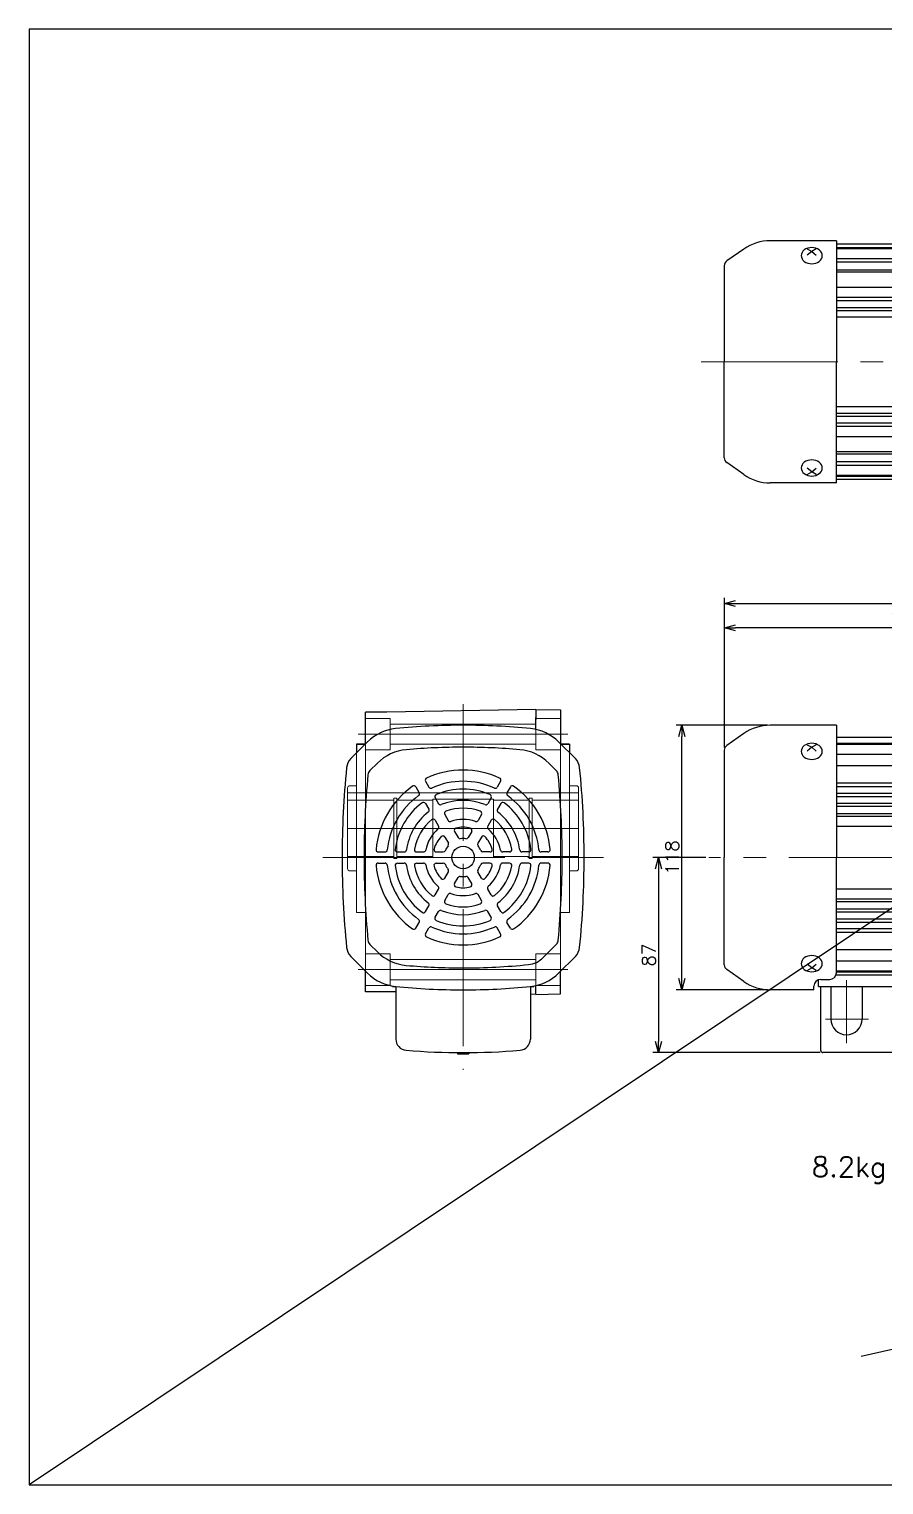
# Model space of a CAD drawing. Header units: millimetres. Extents: x 0 to 49006, y -7876 to 6995.
# Drawn here: x 15119 to 15501, y -6510 to -5861 of the extents above; entities that cross this region are included whole.
import ezdxf

# ---------------------------------------------------------------- set-up
doc = ezdxf.new("R2010")
doc.units = ezdxf.units.MM
doc.header["$LTSCALE"] = 3.2
doc.header["$PDMODE"] = 99
doc.header["$PDSIZE"] = 1
doc.linetypes.add('CENTER2', pattern=[28.575, 19.05, -3.175, 3.175, -3.175])
doc.linetypes.add('HIDDEN', pattern=[9.525, 6.35, -3.175])
for name, color, linetype, lineweight in [('04_HIDDEN', 2, 'HIDDEN', 13), ('05_CENTER', 4, 'CENTER2', 13), ('08_DIM', 3, 'Continuous', 13)]:
    doc.layers.add(name, color=color, linetype=linetype, lineweight=lineweight)
doc.layers.add('10_DRAFT', color=8, linetype='Continuous', lineweight=0, plot=False)
doc.styles.add('KSS_TXT', font='txt.shx', dxfattribs={"bigfont": 'extfont2.shx'})
doc.dimstyles.new('KSS_DIM', dxfattribs={"dimscale": 12, "dimtxt": 3, "dimasz": 2.5, "dimexe": 1.25, "dimexo": 0.625, "dimtad": 1, "dimdsep": 46, "dimtxsty": 'KSS_TXT', "dimblk": 'OPEN30', "dimcen": 0, "dimazin": 2, "dimtfac": 0.75, "dimtmove": 0, "dimatfit": 3, "dimldrblk": 'OPEN30', "dimfxl": 1.25, "dimtolj": 1, "dimarcsym": 0})

# ---------------------------------------------------------------- blocks, each defined once
blk = doc.blocks.new('_Open30')
at = {"color": 0, "linetype": 'ByBlock', "lineweight": -2}
for p, q in [((-1, 0.27), (0, 0)), ((0, 0), (-1, -0.27)), ((0, 0), (-1, 0))]:
    blk.add_line(p, q, dxfattribs=at)
blk = doc.blocks.new('*D508')
at = {"layer": '08_DIM', "color": 0, "lineweight": -2, "transparency": 16777216}
for p, q in [((15429.65, -6181.14), (15429.65, -6125.36)), ((15591.65, -6169.98), (15591.65, -6125.36)), ((15586.65, -6127.86), (15434.65, -6127.86))]:
    blk.add_line(p, q, dxfattribs=at)
at = {"layer": 'Defpoints', "color": 0, "transparency": 16777216}
for p in [(15429.65, -6127.86), (15591.65, -6171.23), (15429.65, -6182.39)]:
    blk.add_point(p, dxfattribs=at)
at = {"layer": '08_DIM', "color": 0, "lineweight": -2, "transparency": 16777216, "xscale": 5, "yscale": 5, "zscale": 5, "rotation": 180}
blk.add_blockref('_Open30', (15429.65, -6127.86), dxfattribs=at)
at = {"layer": '08_DIM', "color": 0, "lineweight": -2, "transparency": 16777216, "xscale": 5, "yscale": 5, "zscale": 5}
blk.add_blockref('_Open30', (15591.65, -6127.86), dxfattribs=at)
at = {"layer": '08_DIM', "color": 0, "transparency": 16777216, "insert": (15510.65, -6123.61), "char_height": 6, "attachment_point": 5, "style": 'KSS_TXT'}
blk.add_mtext('\\A1;162', dxfattribs=at)
blk = doc.blocks.new('*D509')
at = {"layer": '08_DIM', "color": 0, "lineweight": -2, "transparency": 16777216}
for p, q in [((15429.65, -6181.14), (15429.65, -6114.48)), ((15732.65, -6169.98), (15732.65, -6114.48)), ((15434.65, -6116.98), (15727.65, -6116.98))]:
    blk.add_line(p, q, dxfattribs=at)
at = {"layer": 'Defpoints', "color": 0, "transparency": 16777216}
for p in [(15732.65, -6116.98), (15732.65, -6171.23), (15429.65, -6182.39)]:
    blk.add_point(p, dxfattribs=at)
at = {"layer": '08_DIM', "color": 0, "lineweight": -2, "transparency": 16777216, "xscale": 5, "yscale": 5, "zscale": 5, "rotation": 180}
blk.add_blockref('_Open30', (15429.65, -6116.98), dxfattribs=at)
at = {"layer": '08_DIM', "color": 0, "lineweight": -2, "transparency": 16777216, "xscale": 5, "yscale": 5, "zscale": 5}
blk.add_blockref('_Open30', (15732.65, -6116.98), dxfattribs=at)
at = {"layer": '08_DIM', "color": 0, "transparency": 16777216, "insert": (15581.15, -6112.73), "char_height": 6, "attachment_point": 5, "style": 'KSS_TXT'}
blk.add_mtext('\\A1;303', dxfattribs=at)
blk = doc.blocks.new('*D510')
at = {"layer": '08_DIM', "color": 0, "lineweight": -2, "transparency": 16777216}
for p, q in [((15448.89, -6171.23), (15408.14, -6171.23)), ((15410.64, -6284.23), (15410.64, -6176.23)), ((15448.89, -6289.23), (15408.14, -6289.23))]:
    blk.add_line(p, q, dxfattribs=at)
at = {"layer": 'Defpoints', "color": 0, "transparency": 16777216}
for p in [(15410.64, -6171.23), (15450.14, -6171.23), (15450.14, -6289.23)]:
    blk.add_point(p, dxfattribs=at)
at = {"layer": '08_DIM', "color": 0, "lineweight": -2, "transparency": 16777216, "xscale": 5, "yscale": 5, "zscale": 5}
for p, rotation in [((15410.64, -6171.23), 90), ((15410.64, -6289.23), 270)]:
    blk.add_blockref('_Open30', p, dxfattribs=dict(at, rotation=rotation))
at = {"layer": '08_DIM', "color": 0, "transparency": 16777216, "insert": (15406.39, -6230.23), "char_height": 6, "attachment_point": 5, "rotation": 90, "style": 'KSS_TXT'}
blk.add_mtext('\\A1;118', dxfattribs=at)
blk = doc.blocks.new('*D511')
at = {"layer": '08_DIM', "color": 0, "lineweight": -2, "transparency": 16777216}
for p, q in [((15421.42, -6230.23), (15397.72, -6230.23)), ((15400.22, -6235.23), (15400.22, -6312.23)), ((15472.4, -6317.23), (15397.72, -6317.23))]:
    blk.add_line(p, q, dxfattribs=at)
at = {"layer": 'Defpoints', "color": 0, "transparency": 16777216}
for p in [(15422.67, -6230.23), (15400.22, -6317.23), (15473.65, -6317.23)]:
    blk.add_point(p, dxfattribs=at)
at = {"layer": '08_DIM', "color": 0, "lineweight": -2, "transparency": 16777216, "xscale": 5, "yscale": 5, "zscale": 5}
for p, rotation in [((15400.22, -6230.23), 90), ((15400.22, -6317.23), 270)]:
    blk.add_blockref('_Open30', p, dxfattribs=dict(at, rotation=rotation))
at = {"layer": '08_DIM', "color": 0, "transparency": 16777216, "insert": (15395.97, -6273.73), "char_height": 6, "attachment_point": 5, "rotation": 90, "style": 'KSS_TXT'}
blk.add_mtext('\\A1;87', dxfattribs=at)
blk = doc.blocks.new('GM-SHYF-RH 0.2kW、1／30、200V、60Hzd_1_1')
at = {"color": 0}
for p, q in [((-19, 52.98), (-85.5, 51.82)), ((-19, 53), (-19, 48.49)), ((-19, 52.99), (-8, 52.8)), ((-8, 52.8), (-8, 37.68)), ((-85.5, 51.82), (-95, 51.82)), ((-95, 37.68), (-95, 51.82)), ((-19, 44.1), (-19, 49.5)), ((-94.13, 38.55), (-101.59, 31.09)), ((-99, 37.5), (-95, 37.5)), ((-99, 37.48), (-99, 33.68)), ((-95.2, 37.48), (-99, 37.48)), ((-8.87, 38.55), (-1.41, 31.09)), ((-8, 37.49), (-4, 37.49)), ((-4, 37.49), (-7.81, 37.49)), ((-4, 37.49), (-4, 33.68)), ((-89.75, 29.07), (-93.09, 25.73)), ((-13.25, 29.07), (-9.91, 25.73)), ((-68.25, 21.01), (-66.75, 18.4)), ((-34.75, 21.01), (-36.25, 18.4)), ((-72.58, 18.51), (-71.08, 15.9)), ((-63.98, 13.61), (-62.47, 10.99)), ((-39.02, 13.61), (-40.53, 10.99)), ((-30.42, 18.51), (-31.92, 15.9)), ((-68.31, 11.11), (-66.8, 8.49)), ((-34.69, 11.11), (-36.2, 8.49)), ((-64.02, 3.67), (-62.49, 1.03)), ((-59.69, 6.17), (-58.16, 3.53)), ((-43.31, 6.17), (-44.84, 3.53)), ((-38.98, 3.67), (-40.51, 1.03)), ((-59.67, -3.87), (-58.08, -6.61)), ((-55.33, -1.37), (-53.75, -4.11)), ((-47.67, -1.37), (-49.25, -4.11)), ((-43.33, -3.87), (-44.92, -6.61)), ((-89.34, -10.51), (-86.32, -10.51)), ((-80.79, -10.51), (-77.77, -10.51)), ((-72.21, -10.51), (-69.16, -10.51)), ((-63.5, -10.51), (-60.33, -10.51)), ((-39.5, -10.51), (-42.67, -10.51)), ((-30.79, -10.51), (-33.84, -10.51)), ((-22.21, -10.51), (-25.23, -10.51)), ((-13.66, -10.51), (-16.68, -10.51)), ((-89.34, -15.51), (-86.32, -15.51)), ((-80.79, -15.51), (-77.77, -15.51)), ((-72.21, -15.51), (-69.16, -15.51)), ((-63.5, -15.51), (-60.33, -15.51)), ((-59.67, -22.15), (-58.08, -19.41)), ((-43.33, -22.15), (-44.92, -19.41)), ((-39.5, -15.51), (-42.67, -15.51)), ((-30.79, -15.51), (-33.84, -15.51)), ((-22.21, -15.51), (-25.23, -15.51)), ((-13.66, -15.51), (-16.68, -15.51)), ((-55.33, -24.65), (-53.75, -21.91)), ((-47.67, -24.65), (-49.25, -21.91)), ((-64.02, -29.69), (-62.49, -27.05)), ((-59.69, -32.19), (-58.16, -29.55)), ((-43.31, -32.19), (-44.84, -29.55)), ((-38.98, -29.69), (-40.51, -27.05)), ((-68.31, -37.13), (-66.8, -34.51)), ((-63.98, -39.63), (-62.47, -37.01)), ((-39.02, -39.63), (-40.53, -37.01)), ((-34.69, -37.13), (-36.2, -34.51)), ((-72.58, -44.53), (-71.08, -41.92)), ((-68.25, -47.03), (-66.75, -44.42)), ((-34.75, -47.03), (-36.25, -44.42)), ((-30.42, -44.53), (-31.92, -41.92)), ((-89.75, -55.09), (-93.09, -51.75)), ((-15.8, -57.63), (-9.91, -51.75)), ((-94.13, -64.57), (-101.59, -57.11)), ((-8.87, -64.57), (-1.41, -57.11)), ((-95, -72.86), (-95, -63.7)), ((-8, -73.82), (-8, -63.64)), ((-83, -70.31), (-83, -70.51)), ((-83, -70.51), (-81.49, -70.51)), ((-81.5, -70.51), (-81.5, -93.95)), ((-21.51, -70.51), (-20, -70.51)), ((-21.5, -70.51), (-21.5, -93.95)), ((-20, -70.31), (-20, -70.51)), ((-19, -74.02), (-19, -70.12)), ((-85.5, -72.86), (-95, -72.86)), ((-81.5, -72.93), (-85.5, -72.86)), ((-19, -74.02), (-21.5, -73.97)), ((-19, -74.01), (-8, -73.82)), ((-54, -100), (-54, -100.51)), ((-54, -100.51), (-49, -100.51)), ((-49, -100), (-49, -100.51))]:
    blk.add_line(p, q, dxfattribs=at)
blk.add_circle((-51.5, -13.01), 5, dxfattribs=at)
for centre, radius, start, end in [((-51.5, -254.61), 300.6, 90, 95.75228), ((-51.5, -254.61), 300.6, 84.24772, 90), ((-79.56, 23.98), 20.6, 95.75228, 135), ((-23.44, 23.98), 20.6, 45, 84.24772), ((-75.04, 14.36), 20.8, 95.00165, 135), ((-51.5, -254.61), 290.8, 90, 95.00165), ((-51.5, -254.61), 290.8, 84.99835, 90), ((-27.96, 14.36), 20.8, 45, 84.99835), ((295.1, -13.01), 400.6, 174.25632, 180), ((-96.92, 26.42), 6.6, 135, 174.25632), ((-51.5, -13.01), 39, 65.28473, 114.71527), ((-6.08, 26.42), 6.6, 5.74368, 45), ((-398.1, -13.01), 400.6, 0, 5.74368), ((295.1, -13.01), 390.8, 174.58204, 180), ((-90.96, 23.61), 3, 135, 174.58204), ((-67.39, 21.51), 1, 114.71527, 210), ((-51.5, -13.01), 34, 65.73917, 114.26083), ((-35.61, 21.51), 1, 330, 65.28473), ((-12.04, 23.61), 3, 5.41796, 45), ((-398.1, -13.01), 390.8, 0, 5.41796), ((-51.5, -13.01), 39, 125.28473, 174.71527), ((-51.5, -13.01), 34, 125.73917, 174.26083), ((-73.45, 18.01), 1, 30, 125.28473), ((-71.94, 15.4), 1, 305.73917, 30), ((-65.88, 18.9), 1, 210, 294.26083), ((-63.11, 14.11), 1, 113.18615, 210), ((-51.5, -13.01), 30.5, 66.81385, 113.18615), ((-39.89, 14.11), 1, 330, 66.81385), ((-37.12, 18.9), 1, 245.73917, 330), ((-31.06, 15.4), 1, 150, 234.26083), ((-51.5, -13.01), 34, 5.73917, 54.26083), ((-29.55, 18.01), 1, 54.71527, 150), ((-51.5, -13.01), 39, 5.28473, 54.71527), ((-51.5, -13.01), 30.5, 126.81385, 173.18615), ((-51.5, -13.01), 25.5, 127.58954, 172.41046), ((-69.18, 10.61), 1, 30, 126.81385), ((-67.67, 7.99), 1, 307.58954, 30), ((-61.6, 11.49), 1, 210, 292.41046), ((-51.5, -13.01), 25.5, 67.58954, 112.41046), ((-58.82, 6.67), 1, 110.40593, 210), ((-51.5, -13.01), 22, 69.59407, 110.40593), ((-44.18, 6.67), 1, 330, 69.59407), ((-41.4, 11.49), 1, 247.58954, 330), ((-35.33, 7.99), 1, 150, 232.41046), ((-51.5, -13.01), 25.5, 7.58954, 52.41046), ((-33.82, 10.61), 1, 53.18615, 150), ((-51.5, -13.01), 30.5, 6.81385, 53.18615), ((-51.5, -13.01), 22, 129.59407, 170.40593), ((-64.88, 3.17), 1, 30, 129.59407), ((-63.36, 0.53), 1, 311.21227, 30), ((-57.3, 4.03), 1, 210, 288.78773), ((-51.5, -13.01), 17, 71.21227, 108.78773), ((-54.47, -0.87), 1, 103.7398, 210), ((-51.5, -13.01), 13.5, 76.2602, 103.7398), ((-48.53, -0.87), 1, 330, 76.2602), ((-45.7, 4.03), 1, 251.21227, 330), ((-39.64, 0.53), 1, 150, 228.78773), ((-38.12, 3.17), 1, 50.40593, 150), ((-51.5, -13.01), 22, 9.59407, 50.40593), ((-51.5, -13.01), 17, 131.21227, 168.78773), ((-51.5, -13.01), 13.5, 136.26021, 163.73979), ((-60.53, -4.37), 1, 30, 136.26021), ((-52.88, -3.61), 1, 210, 278.38173), ((-51.5, -13.01), 8.5, 81.61827, 98.38173), ((-50.12, -3.61), 1, 261.61827, 330), ((-42.47, -4.37), 1, 43.73979, 150), ((-51.5, -13.01), 13.5, 16.26021, 43.73979), ((-51.5, -13.01), 17, 11.21227, 48.78773), ((-89.34, -9.51), 1, 174.71527, 270), ((-86.32, -9.51), 1, 270, 354.26083), ((-80.79, -9.51), 1, 173.18615, 270), ((-77.77, -9.51), 1, 270, 352.41046), ((-72.21, -9.51), 1, 170.40593, 270), ((-69.16, -9.51), 1, 270, 348.78773), ((-63.5, -9.51), 1, 163.73979, 270), ((-60.33, -9.51), 1, 270, 338.38173), ((-51.5, -13.01), 8.5, 141.61827, 158.38173), ((-58.95, -7.11), 1, 321.61827, 30), ((-44.05, -7.11), 1, 150, 218.38173), ((-51.5, -13.01), 8.5, 21.61827, 38.38173), ((-42.67, -9.51), 1, 201.61827, 270), ((-39.5, -9.51), 1, 270, 16.26021), ((-33.84, -9.51), 1, 191.21227, 270), ((-30.79, -9.51), 1, 270, 9.59407), ((-25.23, -9.51), 1, 187.58954, 270), ((-22.21, -9.51), 1, 270, 6.81385), ((-16.68, -9.51), 1, 185.73917, 270), ((-13.66, -9.51), 1, 270, 5.28473), ((295.1, -13.01), 400.6, 180, 185.74368), ((295.1, -13.01), 390.8, 180, 185.41796), ((-89.34, -16.51), 1, 90, 185.28473), ((-51.5, -13.01), 39, 185.28473, 234.71527), ((-86.32, -16.51), 1, 5.73917, 90), ((-51.5, -13.01), 34, 185.73917, 234.26083), ((-80.79, -16.51), 1, 90, 186.81385), ((-51.5, -13.01), 30.5, 186.81385, 233.18615), ((-77.77, -16.51), 1, 7.58954, 90), ((-51.5, -13.01), 25.5, 187.58954, 232.41046), ((-72.21, -16.51), 1, 90, 189.59407), ((-51.5, -13.01), 22, 189.59407, 230.40593), ((-69.16, -16.51), 1, 11.21227, 90), ((-51.5, -13.01), 17, 191.21227, 228.78773), ((-63.5, -16.51), 1, 90, 196.26021), ((-51.5, -13.01), 13.5, 196.26021, 223.73979), ((-60.33, -16.51), 1, 21.61827, 90), ((-51.5, -13.01), 8.5, 201.61827, 218.38173), ((-58.95, -18.91), 1, 330, 38.38173), ((-44.05, -18.91), 1, 141.61827, 210), ((-51.5, -13.01), 8.5, 321.61827, 338.38173), ((-42.67, -16.51), 1, 90, 158.38173), ((-51.5, -13.01), 13.5, 316.26021, 343.73979), ((-51.5, -13.01), 17, 311.21227, 348.78773), ((-39.5, -16.51), 1, 343.73979, 90), ((-51.5, -13.01), 22, 309.59407, 350.40593), ((-51.5, -13.01), 25.5, 307.58954, 352.41046), ((-33.84, -16.51), 1, 90, 168.78773), ((-51.5, -13.01), 30.5, 306.81385, 353.18615), ((-51.5, -13.01), 34, 305.73917, 354.26083), ((-30.79, -16.51), 1, 350.40593, 90), ((-51.5, -13.01), 39, 305.28473, 354.71527), ((-25.23, -16.51), 1, 90, 172.41046), ((-22.21, -16.51), 1, 353.18615, 90), ((-16.68, -16.51), 1, 90, 174.26083), ((-13.66, -16.51), 1, 354.71527, 90), ((-398.1, -13.01), 390.8, 354.58204, 0), ((-398.1, -13.01), 400.6, 354.25632, 0), ((-63.36, -26.55), 1, 330, 48.78773), ((-60.53, -21.65), 1, 223.73979, 330), ((-54.47, -25.15), 1, 150, 256.2602), ((-52.88, -22.41), 1, 81.61827, 150), ((-51.5, -13.01), 8.5, 261.61827, 278.38173), ((-50.12, -22.41), 1, 30, 98.38173), ((-48.53, -25.15), 1, 283.7398, 30), ((-42.47, -21.65), 1, 210, 316.26021), ((-39.64, -26.55), 1, 131.21227, 210), ((-64.88, -29.19), 1, 230.40593, 330), ((-58.82, -32.69), 1, 150, 249.59407), ((-57.3, -30.05), 1, 71.21227, 150), ((-51.5, -13.01), 17, 251.21227, 288.78773), ((-51.5, -13.01), 13.5, 256.2602, 283.7398), ((-45.7, -30.05), 1, 30, 108.78773), ((-44.18, -32.69), 1, 290.40593, 30), ((-38.12, -29.19), 1, 210, 309.59407), ((-69.18, -36.63), 1, 233.18615, 330), ((-67.67, -34.01), 1, 330, 52.41046), ((-61.6, -37.51), 1, 67.58954, 150), ((-51.5, -13.01), 25.5, 247.58954, 292.41046), ((-51.5, -13.01), 22, 249.59407, 290.40593), ((-41.4, -37.51), 1, 30, 112.41046), ((-35.33, -34.01), 1, 127.58954, 210), ((-33.82, -36.63), 1, 210, 306.81385), ((-73.45, -44.03), 1, 234.71527, 330), ((-71.94, -41.42), 1, 330, 54.26083), ((-65.88, -44.92), 1, 65.73917, 150), ((-51.5, -13.01), 34, 245.73917, 294.26083), ((-63.11, -40.13), 1, 150, 246.81385), ((-51.5, -13.01), 30.5, 246.81385, 293.18615), ((-39.89, -40.13), 1, 293.18615, 30), ((-37.12, -44.92), 1, 30, 114.26083), ((-31.06, -41.42), 1, 125.73917, 210), ((-29.55, -44.03), 1, 210, 305.28473), ((-90.96, -49.62), 3, 185.41796, 225), ((-67.39, -47.53), 1, 150, 245.28473), ((-51.5, -13.01), 39, 245.28473, 294.71527), ((-35.61, -47.53), 1, 294.71527, 30), ((-12.04, -49.62), 3, 315, 354.58204), ((-96.92, -52.44), 6.6, 185.74368, 225), ((-75.04, -40.38), 20.8, 225, 264.99835), ((-23.44, -50), 10.8, 275.75228, 315), ((-6.08, -52.44), 6.6, 315, 354.25632), ((-79.56, -50), 20.6, 225, 264.24772), ((-51.5, 228.59), 290.8, 264.99835, 270), ((-51.5, 228.59), 290.8, 270, 275.75228), ((-23.44, -50), 20.6, 275.75228, 315), ((-51.5, 228.59), 300.6, 264.24772, 270), ((-51.5, 228.59), 300.6, 270, 275.75228), ((-76.5, -93.95), 5, 180, 265.13859), ((-26.5, -93.95), 5, 274.86141, 0), ((-51.5, 199.99), 300, 265.13859, 274.86141)]:
    blk.add_arc(centre, radius, start, end, dxfattribs=at)
at = {"layer": '05_CENTER', "color": 0}
for p, q in [((-51.5, 55.34), (-51.5, -107.69)), ((-114.11, -13.01), (11.11, -13.01))]:
    blk.add_line(p, q, dxfattribs=at)
at = {"layer": '10_DRAFT'}
for p, q in [((-95, 49), (-84, 49)), ((-84, 35), (-84, 49)), ((-84, 46.5), (-19, 46.5)), ((-19, 35), (-19, 49)), ((-8, 49), (-19, 49)), ((-98.25, 42), (-4.75, 42)), ((-99, 33.68), (-99, -37.5)), ((-95, -63.7), (-95, 37.68)), ((-95, 35), (-84, 35)), ((-84, 37.5), (-19, 37.5)), ((-8, 35), (-19, 35)), ((-8, -63.64), (-8, 37.68)), ((-4, 33.68), (-4, -37.49)), ((-103, -18), (-103, 18)), ((-103, 15.8), (0, 15.8)), ((-102, 19), (-99, 19)), ((-82.35, 13.5), (-81, 13.5)), ((-82.35, -13.5), (-82.35, 13.5)), ((-81, -13.5), (-81, 13.5)), ((-65, -13), (-65, 13)), ((-65, 13), (-38, 13)), ((-38, -13), (-38, 13)), ((-22, 13.5), (-20.65, 13.5)), ((-22, -13.5), (-22, 13.5)), ((-20.65, -13.5), (-20.65, 13.5)), ((-1, 19), (-4, 19)), ((0, -18), (0, 18)), ((-103, 12.5), (-82.35, 12.5)), ((-81, 12.5), (-65, 12.5)), ((-38, 12.5), (-22, 12.5)), ((-20.65, 12.5), (0, 12.5)), ((-103, 0), (0, 0)), ((-103, -12.5), (-82.35, -12.5)), ((-81, -12.5), (-65, -12.5)), ((-38, -12.5), (-22, -12.5)), ((-20.65, -12.5), (0, -12.5)), ((-102, -19), (-99, -19)), ((-82.35, -13.5), (-81, -13.5)), ((-65, -13), (-38, -13)), ((-43.59, -13), (-59.09, -13)), ((-22, -13.5), (-20.65, -13.5)), ((-1, -19), (-4, -19)), ((-99, -37.5), (-95, -37.5)), ((-8, -37.49), (-4, -37.49)), ((-95, -56), (-84, -56)), ((-84, -70), (-84, -56)), ((-8, -56), (-19, -56)), ((-19, -70), (-19, -56)), ((-98.25, -63), (-4.75, -63)), ((-84, -58.5), (-19, -58.5)), ((-95, -70), (-84, -70)), ((-84, -67.5), (-19, -67.5)), ((-8, -70), (-19, -70))]:
    blk.add_line(p, q, dxfattribs=at)
for centre, start, end in [((-102, 18), 90, 180), ((-1, 18), 0, 90), ((-102, -18), 180, 270), ((-1, -18), 270, 0)]:
    blk.add_arc(centre, 1, start, end, dxfattribs=at)
blk = doc.blocks.new('GM-SHYF-RH 0.2kW、1／30、200V、60Hzb_1_1')
at = {"color": 0}
for p, q in [((-200, 105.5), (-229.5, 105.5)), ((-200, 105.5), (-200, 51.5)), ((-116, 104), (-200, 104)), ((-100.49, 105.22), (-116, 104.95)), ((-116, 51.5), (-116, 105)), ((-241.32, 101.77), (-248.89, 96.47)), ((-213, 101.82), (-211, 100.64)), ((-211, 100.64), (-213, 98.99)), ((-209, 101.82), (-211, 100.64)), ((-211, 100.64), (-209, 98.99)), ((-200, 102.5), (-116, 102.5)), ((-200, 102), (-116, 102)), ((-200, 97.63), (-116, 97.63)), ((-111, 99), (-111, 102.03)), ((-98, 102.26), (-98, 85)), ((-98, 102.26), (-98, 51.5)), ((37.5, 99), (-37.5, 99)), ((-37.5, 95), (-37.5, 99)), ((-19, 102), (-19, 99)), ((18, 103), (-18, 103)), ((19, 102), (19, 99)), ((37.5, 95), (37.5, 99)), ((-250, 94.34), (-250, 51.5)), ((-200.16, 91.54), (-116, 91.54)), ((-200, 96), (-116, 96)), ((-200, 92.54), (-116, 92.54)), ((-111, 51.5), (-111, 90.93)), ((-109, 92.93), (-103, 92.93)), ((-108, 96), (-103, 96)), ((-98, 88.39), (-98, 91)), ((-88.83, 93), (-95, 93)), ((-86.83, 95), (0, 95)), ((-86.83, 85.5), (-86.83, 95)), ((0, 95), (52.02, 95)), ((52.02, 85.5), (52.02, 95)), ((-200, 84.8), (-116, 84.8)), ((-101, 85.39), (-108, 85.39)), ((-87.99, 19), (-86.83, 85.5)), ((53.18, 19), (52.02, 85.5)), ((-200, 80.26), (-116, 80.26)), ((-200, 78.78), (-116, 78.78)), ((-200, 75.68), (-116, 75.68)), ((-200, 74.34), (-116, 74.34)), ((-200, 71.5), (-116, 71.5)), ((-111, 71.5), (-116, 71.5)), ((-250, 8.66), (-250, 51.5)), ((-200, -2.5), (-200, 51.5)), ((-116, 51.5), (-116, -2)), ((-111, 51.5), (-111, 12.07)), ((-98, 0.74), (-98, 51.5)), ((-200, 31.5), (-116, 31.5)), ((-200, 28.66), (-116, 28.66)), ((-200, 27.32), (-116, 27.32)), ((-111, 31.5), (-116, 31.5)), ((-200, 24.22), (-116, 24.22)), ((-200, 22.74), (-116, 22.74)), ((-89.99, 21), (-95, 21)), ((-200, 18.2), (-116, 18.2)), ((-101, 17.61), (-108, 17.61)), ((-98, 14.61), (-98, 12)), ((-87.99, 19), (53.19, 19)), ((-87.98, 19), (-87.79, 8)), ((53.19, 19), (53, 8)), ((-241.32, 1.23), (-248.89, 6.53)), ((-200.16, 11.46), (-116, 11.46)), ((-200, 10.46), (-116, 10.46)), ((-200, 7), (-116, 7)), ((-109, 10.07), (-103, 10.07)), ((-108, 7), (-103, 7)), ((-98, 0.74), (-98, 7)), ((53, 8), (-87.79, 8)), ((-73.12, 8), (-59.09, 8)), ((-37.5, 4), (-37.5, 8)), ((37.5, 4), (37.5, 8)), ((-211, 2.36), (-213, 4.01)), ((-213, 1.18), (-211, 2.36)), ((-211, 2.36), (-209, 4.01)), ((-209, 1.18), (-211, 2.36)), ((-200, 5.37), (-116, 5.37)), ((-200, 1), (-116, 1)), ((-200, 0.5), (-116, 0.5)), ((-111, 4), (-111, 0.97)), ((37.5, 4), (-37.5, 4)), ((-19, 1), (-19, 4)), ((18, 0), (-18, 0)), ((19, 1), (19, 4)), ((-200, -2.5), (-229.5, -2.5)), ((-116, -1), (-200, -1)), ((-100.49, -2.22), (-116, -1.95))]:
    blk.add_line(p, q, dxfattribs=at)
for points in [[(-206.3, 98.83), (-206.39, 99.53), (-206.66, 100.21), (-207.09, 100.83), (-207.68, 101.38), (-208.39, 101.82), (-209.2, 102.16), (-210.08, 102.36), (-211, 102.43), (-211.92, 102.36), (-212.8, 102.16), (-213.61, 101.82), (-214.32, 101.38), (-214.91, 100.83), (-215.34, 100.21), (-215.61, 99.53), (-215.7, 98.83), (-215.61, 98.12), (-215.34, 97.45), (-214.91, 96.83), (-214.32, 96.28), (-213.61, 95.83), (-212.8, 95.5), (-211.92, 95.29), (-211, 95.22), (-210.08, 95.29), (-209.2, 95.5), (-208.39, 95.83), (-207.68, 96.28), (-207.09, 96.83), (-206.66, 97.45), (-206.39, 98.12)], [(-206.3, 4.17), (-206.39, 4.88), (-206.66, 5.55), (-207.09, 6.17), (-207.68, 6.72), (-208.39, 7.17), (-209.2, 7.5), (-210.08, 7.71), (-211, 7.78), (-211.92, 7.71), (-212.8, 7.5), (-213.61, 7.17), (-214.32, 6.72), (-214.91, 6.17), (-215.34, 5.55), (-215.61, 4.88), (-215.7, 4.17), (-215.61, 3.47), (-215.34, 2.79), (-214.91, 2.17), (-214.32, 1.62), (-213.61, 1.18), (-212.8, 0.84), (-211.92, 0.64), (-211, 0.57), (-210.08, 0.64), (-209.2, 0.84), (-208.39, 1.18), (-207.68, 1.62), (-207.09, 2.17), (-206.66, 2.79), (-206.39, 3.47)]]:
    blk.add_lwpolyline(points, close=True, dxfattribs=at)
for centre, radius, start, end in [((-229.5, 84.9), 20.6, 90, 125), ((-114, 102.03), 3, 0, 91), ((-101, 102.26), 3, 0, 91), ((-101, 102.26), 3, 0, 91), ((-108, 99), 3, 180, 270), ((-18, 102), 1, 90, 180), ((18, 102), 1, 0, 90), ((-247.4, 94.34), 2.6, 125, 180), ((-109, 90.93), 2, 90, 180), ((-103, 91), 5, 0, 90), ((-103, 87.93), 5, 0, 90), ((-95, 96), 3, 180, 270), ((-88.83, 95), 2, 270, 0), ((-108, 82.39), 3, 90, 180), ((-101, 82.39), 3, 0, 90), ((-108, 20.61), 3, 180, 270), ((-101, 20.61), 3, 270, 0), ((-95, 18), 3, 90, 180), ((-89.99, 19), 2, 0, 90), ((-103, 15.07), 5, 270, 0), ((-247.4, 8.66), 2.6, 180, 235), ((-109, 12.07), 2, 180, 270), ((-108, 4), 3, 90, 180), ((-103, 12), 5, 270, 0), ((-229.5, 18.1), 20.6, 235, 270), ((-114, 0.97), 3, 269, 0), ((-101, 0.74), 3, 269, 0), ((-101, 0.74), 3, 269, 0), ((-18, 1), 1, 180, 270), ((18, 1), 1, 270, 0)]:
    blk.add_arc(centre, radius, start, end, dxfattribs=at)
at = {"layer": '04_HIDDEN', "color": 0}
for p, q in [((-12.5, 82.35), (-12.5, 103)), ((-4, 103), (-4, 0)), ((4, 103), (4, 0)), ((12.5, 82.35), (12.5, 103)), ((-83, 95), (-83, 84)), ((-69, 95), (-69, 84)), ((35, 95), (35, 84)), ((49, 95), (49, 84)), ((-69, 84), (-83, 84)), ((-80.5, 19), (-80.5, 84)), ((-71.5, 19), (-71.5, 84)), ((-13.5, 81), (-13.5, 82.35)), ((13.5, 82.35), (-13.5, 82.35)), ((13.5, 81), (-13.5, 81)), ((-12.5, 65), (-12.5, 81)), ((12.5, 65), (12.5, 81)), ((13.5, 81), (13.5, 82.35)), ((49, 84), (35, 84)), ((37.5, 19), (37.5, 84)), ((46.5, 19), (46.5, 84)), ((13, 65), (-13, 65)), ((-13, 38), (-13, 65)), ((13, 38), (13, 65)), ((13, 38), (-13, 38)), ((-12.5, 22), (-12.5, 38)), ((12.5, 22), (12.5, 38)), ((-13.5, 20.65), (-13.5, 22)), ((13.5, 22), (-13.5, 22)), ((13.5, 20.65), (-13.5, 20.65)), ((-12.5, 0), (-12.5, 20.65)), ((12.5, 0), (12.5, 20.65)), ((13.5, 20.65), (13.5, 22)), ((-83, 8), (-83, 19)), ((-69, 19), (-83, 19)), ((-69, 8), (-69, 19)), ((35, 8), (35, 19)), ((49, 19), (35, 19)), ((49, 8), (49, 19))]:
    blk.add_line(p, q, dxfattribs=at)
at = {"layer": '05_CENTER', "color": 0}
for p, q in [((-76, 4.75), (-76, 98.25)), ((0, 0), (0, 103)), ((42, 4.75), (42, 98.25)), ((-260.39, 51.5), (56.97, 51.5))]:
    blk.add_line(p, q, dxfattribs=at)
blk = doc.blocks.new('GM-SHYF-RH 0.2kW、1／30、200V、60Hza_1_1')
at = {"color": 0}
for p, q in [((46, 53), (-81, 53)), ((-81, 52), (-67, 52)), ((-67, 52.6), (-67.4, 53)), ((-67, 48.5), (-67, 52.6)), ((-56.6, 53), (-57, 52.6)), ((-57, 48.5), (-57, 52.6)), ((-57, 52), (23, 52)), ((23, 52.6), (22.6, 53)), ((23, 48.5), (23, 52.6)), ((33.4, 53), (33, 52.6)), ((33, 48.5), (33, 52.6)), ((33, 52), (46, 52)), ((-200, 46), (-229.5, 46)), ((-200, 46), (-200, -13)), ((-88, -67), (-88, 46)), ((-87, -67), (-87, 46)), ((-50.88, 46), (16.88, 46)), ((52, 46), (52, -67)), ((53, 46), (53, -67)), ((-241.32, 42.27), (-248.89, 36.97)), ((-116, 40.5), (-200, 40.5)), ((-90.95, 40.88), (-116, 40.45)), ((-116, -13), (-116, 40.5)), ((-116, 40.5), (-116, -13)), ((-49.93, 43.5), (-6.61, 43.5)), ((-6.61, 43.5), (15.93, 43.5)), ((-250, 34.84), (-250, -13)), ((-213, 37.32), (-211, 36.14)), ((-211, 36.14), (-213, 34.49)), ((-209, 37.32), (-211, 36.14)), ((-211, 36.14), (-209, 34.49)), ((-200, 38), (-116, 38)), ((-200, 37.5), (-116, 37.5)), ((-200, 33.13), (-116, 33.13)), ((-111, 34.5), (-111, 37.53)), ((-98, 37.76), (-98, -13)), ((-200, 28.04), (-116, 28.04)), ((-111, -13), (-111, 26.43)), ((-109, 28.43), (-103, 28.43)), ((-108, 31.5), (-103, 31.5)), ((-98, 23.89), (-98, 26.5)), ((-200, 20.3), (-116, 20.3)), ((-101, 20.89), (-108, 20.89)), ((-81, -46.03), (-81, 25.03)), ((-78.5, -46.03), (-78.5, 25.03)), ((44.5, 25.03), (44.5, -46.03)), ((47, 25.03), (47, -46.03)), ((-200, 18.71), (-116, 18.71)), ((-200, 15.76), (-116, 15.76)), ((-200, 14.28), (-116, 14.28)), ((-200, 11.18), (-116, 11.18)), ((-200, 9.84), (-116, 9.84)), ((-200, 6.63), (-116, 6.63)), ((-111, 7), (-116, 7)), ((-200, 5.39), (-116, 5.39)), ((-200, 1), (-116, 1)), ((15.8, 4), (11.84, 4)), ((15.8, -4), (15.8, 4)), ((15.8, -4), (11.84, -4)), ((-250, -60.84), (-250, -13)), ((-200, -64.34), (-200, -13)), ((-116, -13), (-116, -66.5)), ((-116, -66.5), (-116, -13)), ((-111, -13), (-111, -52.43)), ((-98, -63.76), (-98, -13)), ((-200, -27), (-116, -27)), ((-200, -31.39), (-116, -31.39)), ((-200, -32.63), (-116, -32.63)), ((-200, -35.84), (-116, -35.84)), ((-200, -37.18), (-116, -37.18)), ((-111, -33), (-116, -33)), ((-200, -40.28), (-116, -40.28)), ((-200, -41.76), (-116, -41.76)), ((-200, -44.71), (-116, -44.71)), ((-200, -46.3), (-116, -46.3)), ((-101, -46.89), (-108, -46.89)), ((-98, -49.89), (-98, -52.5)), ((-200, -54.04), (-116, -54.04)), ((-109, -54.43), (-103, -54.43)), ((-108, -57.5), (-103, -57.5)), ((-241.32, -68.27), (-248.89, -62.97)), ((-211, -62.14), (-213, -60.49)), ((-213, -63.32), (-211, -62.14)), ((-211, -62.14), (-209, -60.49)), ((-209, -63.32), (-211, -62.14)), ((-200, -59.13), (-116, -59.13)), ((-200, -63.5), (-116, -63.5)), ((-200, -64), (-116, -64)), ((-111, -60.5), (-111, -63.53)), ((16.88, -64.5), (-49.93, -64.5)), ((-210, -72), (-210, -70.34)), ((-208, -70.5), (-208, -67.51)), ((-208, -70.5), (-133, -70.5)), ((-207, -67.34), (-203, -67.34)), ((-207, -99), (-207, -70.5)), ((-202.5, -70.5), (-202.5, -85)), ((-133, -65.5), (-200.23, -65.5)), ((-188.5, -70.5), (-188.5, -85)), ((-152.5, -70.5), (-152.5, -85)), ((-138.5, -70.5), (-138.5, -85)), ((-134, -99), (-134, -70.5)), ((-133, -70.5), (-133, -65.5)), ((-116, -66.5), (-133, -66.5)), ((-90.52, -66.89), (-116, -66.45)), ((-67, -69.5), (-67, -73.6)), ((-57, -69.5), (-57, -73.6)), ((16.88, -67), (-50.88, -67)), ((23, -69.5), (23, -73.6)), ((33, -69.5), (33, -73.6)), ((-210, -72), (-229.5, -72)), ((-67, -73), (-81, -73)), ((-81, -74), (46, -74)), ((-67, -73.6), (-67.4, -74)), ((23, -73), (-57, -73)), ((-57, -73.6), (-56.6, -74)), ((23, -73.6), (22.6, -74)), ((46, -73), (33, -73)), ((33, -73.6), (33.4, -74)), ((-135, -100), (-206, -100)), ((-149, -100.5), (-149, -100)), ((-149, -100.5), (-141, -100.5)), ((-141, -100.5), (-141, -100))]:
    blk.add_line(p, q, dxfattribs=at)
at = {"color": 0, "linetype": 'Continuous'}
for p, q in [((-64, 49.65), (-62, 50.81)), ((-64, 47.35), (-64, 49.65)), ((-62, 46.19), (-64, 47.35)), ((-60, 49.65), (-62, 50.81)), ((-60, 47.35), (-62, 46.19)), ((-60, 49.65), (-60, 47.35)), ((26, 49.65), (28, 50.81)), ((26, 47.35), (26, 49.65)), ((28, 46.19), (26, 47.35)), ((30, 49.65), (28, 50.81)), ((30, 47.35), (28, 46.19)), ((30, 49.65), (30, 47.35)), ((-64, -68.35), (-62, -67.19)), ((-64, -70.65), (-64, -68.35)), ((-62, -71.81), (-64, -70.65)), ((-60, -68.35), (-62, -67.19)), ((-60, -70.65), (-62, -71.81)), ((-60, -68.35), (-60, -70.65)), ((26, -68.35), (28, -67.19)), ((26, -70.65), (26, -68.35)), ((28, -71.81), (26, -70.65)), ((30, -68.35), (28, -67.19)), ((30, -70.65), (28, -71.81)), ((30, -68.35), (30, -70.65))]:
    blk.add_line(p, q, dxfattribs=at)
at = {"color": 0}
for points in [[(-206.3, 34.33), (-206.39, 35.03), (-206.66, 35.71), (-207.09, 36.33), (-207.68, 36.88), (-208.39, 37.32), (-209.2, 37.66), (-210.08, 37.86), (-211, 37.93), (-211.92, 37.86), (-212.8, 37.66), (-213.61, 37.32), (-214.32, 36.88), (-214.91, 36.33), (-215.34, 35.71), (-215.61, 35.03), (-215.7, 34.33), (-215.61, 33.62), (-215.34, 32.95), (-214.91, 32.33), (-214.32, 31.78), (-213.61, 31.33), (-212.8, 31), (-211.92, 30.79), (-211, 30.72), (-210.08, 30.79), (-209.2, 31), (-208.39, 31.33), (-207.68, 31.78), (-207.09, 32.33), (-206.66, 32.95), (-206.39, 33.62)], [(-206.3, -60.33), (-206.39, -59.62), (-206.66, -58.95), (-207.09, -58.33), (-207.68, -57.78), (-208.39, -57.33), (-209.2, -57), (-210.08, -56.79), (-211, -56.72), (-211.92, -56.79), (-212.8, -57), (-213.61, -57.33), (-214.32, -57.78), (-214.91, -58.33), (-215.34, -58.95), (-215.61, -59.62), (-215.7, -60.33), (-215.61, -61.03), (-215.34, -61.71), (-214.91, -62.33), (-214.32, -62.88), (-213.61, -63.32), (-212.8, -63.66), (-211.92, -63.86), (-211, -63.93), (-210.08, -63.86), (-209.2, -63.66), (-208.39, -63.32), (-207.68, -62.88), (-207.09, -62.33), (-206.66, -61.71), (-206.39, -61.03)]]:
    blk.add_lwpolyline(points, close=True, dxfattribs=at)
at = {"color": 0, "linetype": 'Continuous'}
for centre in [(-62, 48.5), (28, 48.5), (-62, -69.5), (28, -69.5)]:
    blk.add_circle(centre, 4.25, dxfattribs=at)
at = {"color": 0}
for centre, radius in [((-76, 42), 7), ((-76, 42), 4.5), ((42, 42), 7), ((42, 42), 4.5), ((0, 0), 42), ((0, 0), 37.5), ((0, 0), 19), ((-76, -63), 7), ((42, -63), 7), ((-76, -63), 4.5), ((42, -63), 4.5), ((-145.5, -85), 6)]:
    blk.add_circle(centre, radius, dxfattribs=at)
for centre, radius, start, end in [((-81, 46), 7, 90, 180), ((-81, 46), 6, 90, 180), ((46, 46), 7, 0, 90), ((46, 46), 6, 0, 90), ((-229.5, 25.4), 20.6, 90, 125), ((-62, 48.5), 5, 180, 0), ((-50.88, 40), 6, 90, 142.61654), ((16.88, 40), 6, 37.38346, 90), ((28, 48.5), 5, 180, 0), ((-114, 37.53), 3, 0, 91), ((-101, 37.76), 3, 0, 91), ((-91, 43.88), 3, 271, 0), ((-60.71, 34.56), 6, 95.26765, 154.04306), ((-62, 48.5), 8, 275.26765, 322.61654), ((-62, 48.5), 10.5, 275.26765, 318.98526), ((-49.93, 38), 5.5, 90, 138.98526), ((15.93, 38), 5.5, 41.01474, 90), ((28, 48.5), 10.5, 221.01474, 264.73235), ((28, 48.5), 8, 217.38346, 264.73235), ((26.71, 34.56), 6, 25.95694, 84.73235), ((-247.4, 34.84), 2.6, 125, 180), ((-108, 34.5), 3, 180, 270), ((-76, 42), 11, 273.37229, 334.04306), ((-76, 42), 13.5, 273.37229, 334.04306), ((-60.71, 34.56), 3.5, 95.26765, 154.04306), ((26.71, 34.56), 3.5, 25.95694, 84.73235), ((42, 42), 13.5, 205.95694, 266.62771), ((42, 42), 11, 205.95694, 266.62771), ((-109, 26.43), 2, 90, 180), ((-103, 26.5), 5, 0, 90), ((-103, 23.43), 5, 0, 90), ((-75, 25.03), 6, 93.37229, 180), ((-75, 25.03), 3.5, 93.37229, 180), ((41, 25.03), 3.5, 0, 86.62771), ((41, 25.03), 6, 0, 86.62771), ((-108, 17.89), 3, 90, 180), ((-101, 17.89), 3, 0, 90), ((0, 0), 12.5, 18.66292, 341.33708), ((-108, -43.89), 3, 180, 270), ((-101, -43.89), 3, 270, 0), ((-103, -49.43), 5, 270, 0), ((-75, -46.03), 6, 180, 266.62771), ((-75, -46.03), 3.5, 180, 266.62771), ((-76, -63), 13.5, 25.95694, 86.62771), ((42, -63), 13.5, 93.37229, 154.04306), ((41, -46.03), 3.5, 273.37229, 0), ((41, -46.03), 6, 273.37229, 0), ((-109, -52.43), 2, 180, 270), ((-108, -60.5), 3, 90, 180), ((-103, -52.5), 5, 270, 0), ((-76, -63), 11, 25.95694, 86.62771), ((-60.71, -55.56), 6, 205.95694, 264.73235), ((-60.71, -55.56), 3.5, 205.95694, 264.73235), ((26.71, -55.56), 3.5, 275.26765, 334.04306), ((26.71, -55.56), 6, 275.26765, 334.04306), ((42, -63), 11, 93.37229, 154.04306), ((-247.4, -60.84), 2.6, 180, 235), ((-203, -64.34), 3, 270, 0), ((-114, -63.53), 3, 269, 0), ((-101, -63.76), 3, 269, 0), ((-62, -69.5), 5, 0, 180), ((-62, -69.5), 8, 37.38346, 84.73235), ((-62, -69.5), 10.5, 41.01474, 84.73235), ((-50.88, -61), 6, 217.38346, 270), ((-49.93, -59), 5.5, 221.01474, 270), ((16.88, -61), 3.5, 270, 322.61654), ((16.88, -61), 6, 270, 322.61654), ((28, -69.5), 10.5, 95.26765, 142.61654), ((28, -69.5), 8, 95.26765, 142.61654), ((28, -69.5), 5, 0, 180), ((-229.5, -51.4), 20.6, 235, 270), ((-207, -70.34), 3, 90, 180), ((-90.57, -69.89), 3, 16.80963, 89), ((-81, -67), 7, 180, 270), ((-81, -67), 6, 180, 270), ((46, -67), 6, 270, 0), ((46, -67), 7, 270, 0), ((-195.5, -85), 7, 180, 0), ((-145.5, -85), 7, 180, 0), ((-206, -99), 1, 180, 270), ((-135, -99), 1, 270, 0)]:
    blk.add_arc(centre, radius, start, end, dxfattribs=at)
at = {"layer": '05_CENTER', "color": 0}
for p, q in [((-62, 54.52), (-62, 42.48)), ((28, 54.52), (28, 42.48)), ((-76, 51.08), (-76, 32.92)), ((-55.98, 48.5), (-68.02, 48.5)), ((0, -47.09), (0, 47.2)), ((34.02, 48.5), (21.99, 48.5)), ((42, 51.08), (42, 32.92)), ((-66.92, 42), (-85.08, 42)), ((51.08, 42), (32.92, 42)), ((-46.9, 0), (46.9, 0)), ((-68.79, -13), (-256.97, -13)), ((-76, -53.92), (-76, -72.08)), ((42, -53.92), (42, -72.08)), ((-66.92, -63), (-85.08, -63)), ((-62, -63.49), (-62, -75.52)), ((28, -63.49), (28, -75.52)), ((51.08, -63), (32.92, -63)), ((-195.5, -67.72), (-195.5, -95.7)), ((-145.5, -67.72), (-145.5, -95.7)), ((-55.98, -69.5), (-68.02, -69.5)), ((34.02, -69.5), (21.99, -69.5)), ((-204.81, -85), (-185.62, -85)), ((-155.91, -85), (-135.54, -85))]:
    blk.add_line(p, q, dxfattribs=at)

msp = doc.modelspace()

# ---------------------------------------------------------------- linework, layer by layer
at = {"color": 3}
msp.add_line((16090.924, -5860.848), (15119.488, -6509.968), dxfattribs=at)
msp.add_line((16012.006, -6334.347), (15490.745, -6452.744))
msp.add_lwpolyline([(15119.488, -6509.968), (16090.924, -6509.968), (16090.924, -5860.848), (15119.488, -5860.848)], close=True, dxfattribs=at)

# ---------------------------------------------------------------- block references
at = {"color": 4}
for name, p in [('GM-SHYF-RH 0.2kW、1／30、200V、60Hzb_1_1', (15679.645, -6060.687)), ('GM-SHYF-RH 0.2kW、1／30、200V、60Hzd_1_1', (15364.605, -6217.225)), ('GM-SHYF-RH 0.2kW、1／30、200V、60Hza_1_1', (15679.645, -6217.234))]:
    msp.add_blockref(name, p, dxfattribs=at)

# ---------------------------------------------------------------- texts
at = {"color": 1, "style": 'KSS_TXT'}
msp.add_text('8.2kg', height=9, dxfattribs=at).set_placement((15468.677, -6372.623))

# ---------------------------------------------------------------- dimensions: what is measured, and where the dimension line sits
at = {"layer": '08_DIM'}
for base, p1, p2, picture, middle in [((15732.645, -6116.976), (15429.645, -6182.39), (15732.645, -6171.234), '*D509', (15581.145, -6112.726)), ((15429.645, -6127.863), (15591.645, -6171.234), (15429.645, -6182.39), '*D508', (15510.645, -6123.613))]:
    dim = msp.add_linear_dim(base=base, p1=p1, p2=p2, dimstyle='KSS_DIM', override={"dimscale": 2}, dxfattribs=at)
    dim.commit()
    dim.dimension.update_dxf_attribs({"geometry": picture, "text_midpoint": middle})
for base, p1, p2, picture, middle in [((15410.636, -6171.234), (15450.14, -6289.234), (15450.14, -6171.234), '*D510', (15406.386, -6230.234)), ((15400.216, -6317.234), (15422.672, -6230.234), (15473.645, -6317.234), '*D511', (15395.966, -6273.734))]:
    dim = msp.add_linear_dim(base=base, p1=p1, p2=p2, angle=90, dimstyle='KSS_DIM', override={"dimscale": 2}, dxfattribs=at)
    dim.commit()
    dim.dimension.update_dxf_attribs({"geometry": picture, "text_midpoint": middle})

doc.saveas('drawing.dxf')
